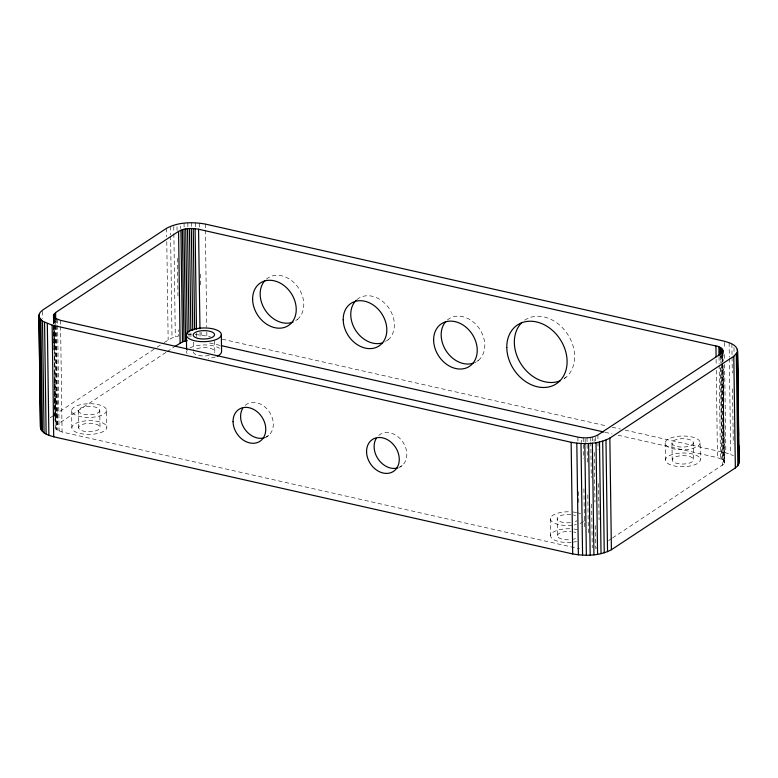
<?xml version="1.0" encoding="UTF-8"?>
<svg xmlns="http://www.w3.org/2000/svg" width="778" height="778" viewBox="0 0 778 778"><rect width="100%" height="100%" fill="white"/><g stroke="black" fill="none" stroke-linecap="round" stroke-linejoin="round"><path stroke-width="0.58" stroke-dasharray="3.89 2.92" d="M612.539 537.958L723.929 464.058L724.503 462.57L723.151 365.485M166.006 352.356L55.627 425.595L54.227 324.864M50.249 417.737L53.274 415.744M54.275 415.073L156.057 347.892M157.068 347.221L163.117 343.234M164.119 342.563L172.026 337.963L178.522 335.999L178.444 329.93M167.017 351.695L174.078 347.037M295.737 320.555L297.624 319.311M386.326 340.997L388.212 339.753M476.749 361.4L478.635 360.156M564.254 378.361L566.141 377.116M608.513 540.622L611.537 538.629M265.852 437.265L268.682 435.398M399.367 467.393L402.187 465.536M597.066 547.8L595.608 548.305L595.248 522.816M187.498 334.676L193.187 334.414M195.083 334.452L210.41 336.514M222.255 339.189L607.355 426.111M612.091 427.18L620.387 429.048M625.123 430.117L725.845 452.854L733.44 455.577M209.593 343.02L220.252 345.422M605.012 432.267L612.121 433.871M618.033 435.203L717.481 457.649L722.704 459.72L724.503 462.57M55.442 426.13L56.045 429.262L62.075 432.004L579.435 548.772M733.975 347.581L734.053 353.65M731.884 343.915L732.049 356.052M732.069 357.267L732.293 373.041M732.506 388.825L733.275 443.441M729.122 342.66L729.326 357.228M729.336 358.434L730.678 454.313M724.299 342.408L724.386 348.476M724.474 354.544L724.542 359.407M724.61 364.26L725.845 452.854M722.898 352.599L723.015 361.099M722.781 351.666L722.918 361.371M722.986 366.234L724.337 463.318M722.597 354.291L722.684 360.36M722.752 365.222L724.085 461.091M722.373 352.405L722.509 362.11M722.529 363.326L723.929 464.058M722.042 354.807L722.14 362.081M722.159 363.297L723.511 460.391M721.245 355.351L721.352 362.626M721.362 363.841L722.704 459.72M720.846 353.786L720.963 362.285M721.031 367.138L722.402 465.439M720.243 355.945L720.34 363.229M720.409 368.082L721.683 459.108M719.028 356.596L719.135 363.88M719.144 365.096L720.457 458.543M716.11 359.339L716.198 365.407M716.266 370.27L717.481 457.649M700.122 442.818A17.486 6.856 -0.8 0 1 673.592 448.857A17.486 6.856 -0.8 0 1 674.225 436.973A17.486 6.856 -0.8 0 1 700.122 442.818L700.365 459.788A17.486 6.856 -0.8 0 1 673.836 465.828A17.486 6.856 -0.8 0 1 674.458 453.944A17.486 6.856 -0.8 0 1 700.365 459.788M693.324 442.847A10.688 4.191 -0.8 0 1 677.113 446.533A10.688 4.191 -0.8 0 1 677.502 439.269A10.688 4.191 -0.8 0 1 693.324 442.847L693.568 459.817A10.688 4.191 -0.8 0 1 677.356 463.503A10.688 4.191 -0.8 0 1 677.735 456.239A10.688 4.191 -0.8 0 1 693.568 459.817M671.968 442.925L672.202 459.895M665.171 442.945L665.404 459.915M597.883 434.951L597.961 441.019M597.981 442.235L598.087 449.519M598.554 483.498L599.07 519.908M595.52 437.362L595.569 441M594.081 439.074L594.11 441.496M594.266 452.426L594.956 502.18M592.437 437.071L592.505 441.923M590.716 437.401L590.765 441.048M590.784 442.254L591.27 477.459M591.64 504.154L592.253 547.848M587.02 437.8L587.39 464.505M587.818 494.847L588.363 533.679M585.134 439.074L585.182 442.711M583.218 437.82L583.51 458.446M583.928 488.788L584.472 527.63M581.39 440.105L581.429 442.536M577.879 437.119L577.947 441.972M578.638 491.735L578.793 502.656M570.858 514.579A10.688 4.191 -0.8 0 0 557.204 518.683L557.437 535.653A10.688 4.191 -0.8 0 0 570.663 539.65M550.406 518.702L550.639 535.672M214.631 340.842L214.786 351.753M205.295 224.064L205.363 228.917M205.373 230.132L206.734 327.217M206.802 332.08L206.851 335.717M199.625 223.15L199.693 228.003M200.335 274.128L200.491 285.049M201.152 332.381L201.181 334.803M200.004 332.381L200.072 337.234M195.424 222.839L195.492 227.691M196.542 333.042L196.591 336.68M191.631 222.751L191.68 226.398M193.284 342.135L193.391 349.41M190.882 332.916L190.95 337.769M187.819 222.868L187.887 227.721M189.005 333.072L189.054 336.709M184.055 223.169L184.123 228.022M180.457 226.097L180.486 228.518M177.005 226.768L177.053 230.414M177.442 258.325L177.968 295.951M173.766 226.398L173.854 232.466M173.873 233.682L175.313 336.845M170.46 226.31L170.586 234.8M170.596 236.016L172.026 337.963M166.599 228.255L166.716 236.745M166.784 241.598L168.155 339.908M106.576 410.512A17.486 6.856 -0.8 0 1 80.046 416.551A17.486 6.856 -0.8 0 1 80.669 404.667A17.486 6.856 -0.8 0 1 106.576 410.512L106.81 427.482A17.486 6.856 -0.8 0 1 80.28 433.521A17.486 6.856 -0.8 0 1 80.912 421.637A17.486 6.856 -0.8 0 1 106.81 427.482M99.778 410.541A10.688 4.191 -0.8 0 1 83.567 414.227A10.688 4.191 -0.8 0 1 83.946 406.962A10.688 4.191 -0.8 0 1 99.778 410.541L100.012 427.511A10.688 4.191 -0.8 0 1 83.8 431.197A10.688 4.191 -0.8 0 1 84.189 423.932A10.688 4.191 -0.8 0 1 100.012 427.511M78.422 410.619L78.656 427.589M71.625 410.638L71.858 427.618M60.519 320.351L60.587 325.204M60.596 326.42L62.075 432.004M57.543 319.457L57.611 324.309M57.63 325.525L59.109 431.109M56.317 318.892L57.883 430.555M55.715 321.051L55.763 324.698M55.783 325.914L57.154 424.214M55.296 318.28L55.384 324.348M55.394 325.564L56.852 429.933M54.509 318.824L54.577 323.677M54.586 324.893L56.045 429.262M54.159 320.011L54.207 323.658M53.935 318.114L54.013 324.183M54.032 325.399L54.372 349.672M54.46 355.74L55.355 420.062M53.731 319.534L53.799 324.387M53.808 325.603L54.149 349.876M54.46 371.719L55.131 420.266M53.594 317.385L53.682 323.454M53.75 328.306L54.052 350.158M54.46 379.285L55.034 420.548M53.565 320.283L53.614 323.92M53.633 325.136L53.983 350.625M54.46 384.604L54.956 419.799M42.654 311.288L42.761 318.572M576.547 541.517A17.486 6.856 -0.8 0 1 573.386 542.091M571.178 542.324A17.486 6.856 -0.8 0 1 550.659 535.449A17.486 6.856 -0.8 0 1 572.987 528.962M574.076 529.089A17.486 6.856 -0.8 0 1 577.169 529.633M575.516 538.551A10.688 4.191 -0.8 0 1 573.269 539.222M557.437 535.653A10.688 4.191 -0.8 0 1 571.091 531.549M573.649 531.957A10.688 4.191 -0.8 0 1 575.827 532.619M215.36 356.908A17.486 6.856 -0.8 0 1 208.28 358.405M187.128 353.63A17.486 6.856 -0.8 0 1 187.313 350.081M189.988 347.912A17.486 6.856 -0.8 0 1 219.415 348.301M196.708 348.855A10.688 4.191 -0.8 0 1 209.632 348.136A10.688 4.191 -0.8 0 1 214.358 352.842M209.253 355.4A10.688 4.191 -0.8 0 1 193.421 351.831M584.667 520.356A17.486 6.856 -0.8 0 1 583.568 521.484M582.839 522.019A17.486 6.856 -0.8 0 1 579.98 523.448M576.303 524.547A17.486 6.856 -0.8 0 1 574.232 524.956M572.054 525.247A17.486 6.856 -0.8 0 1 550.416 519.15A17.486 6.856 -0.8 0 1 570.517 511.827M572.754 511.992A17.486 6.856 -0.8 0 1 576.936 512.663M577.889 512.896A17.486 6.856 -0.8 0 1 580.495 513.743M577.023 520.706A10.688 4.191 -0.8 0 1 575.273 521.581M570.43 522.68A10.688 4.191 -0.8 0 1 557.204 518.683M573.415 514.987A10.688 4.191 -0.8 0 1 575.584 515.649M524.751 320.166A35.253 27.648 56.6 0 1 567.298 333.743A35.253 27.648 56.6 0 1 564.225 378.585M266.319 279.185A25.489 19.995 56.6 0 1 297.964 287.208A25.489 19.995 56.6 0 1 295.951 320.565M378.73 435.437A19.119 15.006 56.6 0 1 402.955 442.186A19.119 15.006 56.6 0 1 399.736 467.16M245.226 405.309A19.119 15.006 56.6 0 1 269.781 412.573A19.119 15.006 56.6 0 1 265.337 437.431M447.331 320.04A25.489 19.995 56.6 0 1 480.084 329.726A25.489 19.995 56.6 0 1 474.162 362.869M356.908 299.627A25.489 19.995 56.6 0 1 389.301 308.759A25.489 19.995 56.6 0 1 384.702 342.038"/><path stroke-width="1.17" d="M38.9 315.479L40.155 312.328L42.644 310.072L166.599 228.255C178.357 222.041 192.448 221.818 205.295 224.064L724.289 341.202C729.268 342.709 736.912 344.605 737.544 350.868L739.1 462.521L737.845 465.672L735.356 467.928L611.401 549.745C599.644 555.959 585.552 556.182 572.705 553.936L53.711 436.798C48.732 435.291 41.088 433.395 40.456 427.132L38.9 315.479L40.631 428.629M53.497 315.43L55.598 312.561L178.561 231.387C184.6 228.051 191.933 227.993 198.565 229.228L715.925 345.996C719.611 345.957 726.166 350.654 720.846 353.786L597.883 434.951C591.844 438.296 584.502 438.354 577.879 437.119L60.519 320.351L55.296 318.28L53.497 315.43L53.526 317.852M40.456 427.132L40.417 398.939M738.769 464.019L737.544 350.868M39.075 316.977L42.508 321.188L52.155 325.146L571.149 442.283C583.986 444.53 598.087 444.306 609.845 438.092L733.8 356.275L737.213 352.356M175.079 346.375L182.499 341.853L187.284 340.599M221.438 345.685L603.835 431.994M739.1 462.521L738.711 445.249M737.369 349.371L737.797 379.713M737.933 389.418L738.575 435.544M736.289 354.019L737.845 465.672M733.8 356.275L735.356 467.928M722.859 350.168L722.976 353.348M722.529 349.439L722.577 353.086M721.955 348.739L722.023 353.591M721.148 348.067L721.225 354.136M720.117 347.445L720.224 354.729M718.891 346.891L719.008 355.39M715.925 345.996L716.081 356.917M609.845 438.092L611.401 549.745M605.974 440.037L607.54 551.69M602.687 441.155L604.253 552.818M599.478 442.001L601.034 553.654M596.016 442.682L597.582 554.335M592.379 443.168L593.945 554.831M588.625 443.479L590.181 555.132M584.813 443.586L586.369 555.249M581.01 443.509L582.576 555.161M576.819 443.197L578.375 554.85M571.149 442.283L572.705 553.936M221.341 334.754A17.486 6.856 -0.8 0 1 194.811 340.793A17.486 6.856 -0.8 0 1 195.443 328.909A17.486 6.856 -0.8 0 1 221.341 334.754L221.574 351.724A17.486 6.856 -0.8 0 1 217.257 356.149M198.565 229.228L199.956 328.744M195.083 228.664L196.494 329.395M193.226 228.528L194.626 329.259M191.33 228.489L192.749 330.426M189.424 228.537L190.843 330.485M187.547 228.693L188.986 331.856M185.728 228.936L187.187 333.315M186.389 334.88L186.594 349.429M184.007 229.277L185.563 340.929M182.392 229.695L183.958 341.357M180.934 230.2L182.499 341.853M178.561 231.387L180.117 343.049M55.598 312.561L55.695 319.846M54.071 313.942L54.139 318.795M53.663 314.682L53.711 318.319M52.155 325.146L53.711 436.798M47.322 323.687L48.878 435.34M44.56 322.423L46.116 434.085M42.508 321.188L44.064 432.85M40.884 319.855L42.45 431.508M39.736 318.435L41.292 430.098M39.231 313.981L39.299 318.834M39.639 343.108L40.057 373.45M559.966 380.86A35.253 27.648 56.6 0 1 521.192 364.269A35.253 27.648 56.6 0 1 522.087 322.325M293.16 322.014A25.489 19.995 56.6 0 1 265.599 310.733A25.489 19.995 56.6 0 1 264.821 280.664M473.18 363.219A25.489 19.995 56.6 0 1 446.241 351.034A25.489 19.995 56.6 0 1 445.823 321.518M397.908 467.889A19.119 15.006 56.6 0 1 378.682 459.817A19.119 15.006 56.6 0 1 376.182 438.491M382.757 342.816A25.489 19.995 56.6 0 1 355.458 330.057A25.489 19.995 56.6 0 1 356.139 300.337M264.403 437.761A19.119 15.006 56.6 0 1 245.177 429.689A19.119 15.006 56.6 0 1 242.678 408.362M198.332 338.469A10.688 4.191 -0.8 0 0 214.543 334.783A10.688 4.191 -0.8 0 0 198.721 331.204A10.688 4.191 -0.8 0 0 198.332 338.469M506.789 347.542A35.253 27.648 56.6 0 0 552.419 385.839A35.253 27.648 56.6 0 0 551.631 329.678A35.253 27.648 56.6 0 0 506.789 347.542M252.626 299.306A25.489 19.995 56.6 0 0 285.623 326.993A25.489 19.995 56.6 0 0 285.049 286.382A25.489 19.995 56.6 0 0 252.626 299.306M433.628 340.151A25.489 19.995 56.6 0 0 466.625 367.848A25.489 19.995 56.6 0 0 466.051 327.237A25.489 19.995 56.6 0 0 433.628 340.151M233.06 421.627A19.119 15.006 56.6 0 0 257.79 442.4A19.119 15.006 56.6 0 0 257.382 411.932A19.119 15.006 56.6 0 0 233.06 421.627M366.564 451.765A19.119 15.006 56.6 0 0 391.295 472.528A19.119 15.006 56.6 0 0 390.887 442.06A19.119 15.006 56.6 0 0 366.564 451.765M343.205 319.748A25.489 19.995 56.6 0 0 376.202 347.435A25.489 19.995 56.6 0 0 375.638 306.824A25.489 19.995 56.6 0 0 343.205 319.748"/></g></svg>
